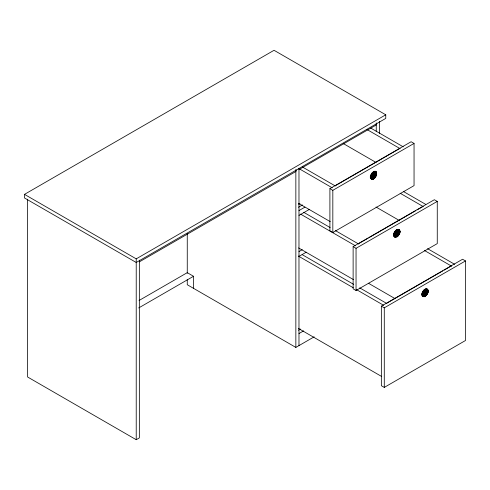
<?xml version="1.0" encoding="UTF-8"?>
<svg xmlns="http://www.w3.org/2000/svg" width="490" height="490" viewBox="0 0 490 490"><rect width="100%" height="100%" fill="white"/><g stroke="black" fill="none" stroke-linecap="round" stroke-linejoin="round"><path stroke-width="0.73" d="M376.21 175.696L375.107 177.484L376.565 174.446L375.26 177.521L372.731 179.218L374.532 178.286L375.26 177.343M398.327 235.463C393.899 239.794 401.727 233.271 399.877 230.778C399.785 230.845 400.03 232.934 399.43 233.675C399.454 234.6 396.33 237.491 397.176 236.474C390.83 238.165 398.064 225.633 399.779 231.978L399.895 231.427M426.704 295.035C422.031 299.145 430.061 292.806 428.107 290.313C428.413 290.956 427.531 294.711 426.496 294.919M375.15 175.702L375.267 175.408L374.538 176.669L375.463 174.74L374.709 176.737L373.257 177.797L372.137 177.692L371.622 176.957L373.074 176.59C372.406 175.102 375.487 172.884 375.267 175.322L375.597 173.736L374.538 172.694L375.407 173.313L375.15 174.391M397.954 234.404L396.967 235.568L395.767 235.794L396.477 235.776L397.096 235.035C401.953 230.857 393.556 232.199 397.096 235.035M373.545 178.875L373.962 178.495L372.97 179.187C365.062 179.058 376.994 164.903 376.663 174.593L376.565 172.572M373.288 178.783L372.247 179.26C370.177 179.346 369.821 174.569 371.708 175.298C372.008 173.056 376.345 170.428 376.559 173.999L376.675 173.448M372.663 178.844L371.622 179.064C368.56 176.486 374.097 168.738 376.663 172.792L376.467 173.27M372.124 178.679L371.451 177.723L371.708 175.298M396.508 236.762L396.19 237.166C389.813 237.528 397.004 225.075 399.877 230.778L399.687 231.249M395.877 236.823L395.461 237.24L394.15 236.48C392.907 233.675 395.21 229.681 398.266 229.351L399.577 230.11L399.43 230.68M394.928 236.278L394.358 236.603C393.115 233.791 395.418 229.798 398.474 229.473L398.474 230.129M396.294 234.569L395.124 234.992L394.775 234.385L394.842 233.748L396.294 233.889M398.486 233.301L398.817 232.86C399.503 229.002 397.212 237.656 398.48 233.387M399.687 232.805C400.367 232.07 398.866 228.248 399.013 230.294M423.421 290.546L424.107 291.17C422.754 292.444 421.853 296.622 424.732 296.303L424.42 296.707C418.043 297.062 425.228 284.61 428.107 290.313L427.917 292.34M424.107 296.364L423.691 296.775C419.881 295.305 423.182 288.941 426.496 288.892L427.807 289.651L427.917 290.791M423.568 296.199L423.066 296.585C420.769 294.067 423.568 289.284 426.704 289.014L426.704 289.67L427.654 290.215M423.997 295.335L425.198 295.103L426.184 293.945C422.674 296.615 426.098 288.922 426.71 292.842L427.047 291.256L426.392 290.337L426.851 290.833L426.6 291.911M374.973 174.226L374.948 172.823M398.192 232.205L398.168 230.802L398.627 231.292L398.37 232.376M426.416 291.746L426.551 290.552C424.377 290.031 422.307 293.62 423.844 295.237L424.812 294.527M375.799 172.315L375.757 171.42M427.243 289.835L427.2 288.941M376.21 172.694L376.253 171.88M371.824 175.102L371.622 175.769L373.074 175.91M374.734 174.152L374.709 172.909C372.657 172.964 370.587 176.78 372.792 177.839L374.464 176.712L374.244 177.221L372.547 177.815M376.455 174.477L376.363 175.61M398.321 231.011C396.153 230.49 394.083 234.079 395.62 235.696L396.588 234.986M423.268 292.622L423.072 293.29L424.518 293.43M425.198 296.377L424.181 296.738L426.079 295.525M375.267 174.642L375.463 173.552L375.303 174.961M398.486 232.628L398.627 231.292M426.71 292.163L427.047 291.256L426.71 290.631M397.684 234.692L396.245 235.751M425.908 294.233L424.475 295.286L425.32 294.57M395.038 233.081L395.357 232.425L394.548 231.96M425.982 294.19L426.71 292.928L425.504 294.692M398.523 232.94L398.75 232.089M426.747 292.481L427.109 291.789M428.003 291.513L428.119 290.968M374.17 176.927L373.545 177.552M397.39 234.906L396.759 235.531M425.614 294.447L424.989 295.072M371.414 174.024C372.271 172.584 374.078 170.679 375.879 171.684M397.751 236.266L399.099 234.588M373.876 177.049L373.031 177.772M374.06 177.178L374.734 176.425M397.39 232.285L396.759 230.943L395.767 231.819L396.82 232.787M426.704 289.67L425.406 290.013L423.997 291.36L425.051 292.328M396.82 235.059L396.012 235.819L395.038 235.378M425.051 294.6L424.242 295.36L423.268 294.913L424.634 294.361M394.548 237.074L395.344 236.658M373.601 177.08L372.137 177.692M374.63 178.005L373.754 178.856M427.654 293.216L427.121 294.006M24.5 194.365L274.039 50.292L385.759 114.795L385.759 118.409L136.22 262.481L24.5 197.978L24.5 194.365L136.22 258.861L385.759 114.795M298.98 169.583L376.247 124.975M139.35 261.874L295.966 171.457L295.966 170.079M298.612 204.293L299.935 203.534M329.905 188.638L411.122 141.739L414.05 143.423L414.05 185.618L332.826 232.523L329.905 230.839L329.905 188.638L332.826 190.328L414.05 143.423M335.773 185.483L399.84 148.482M298.49 207.239L302.453 204.949M139.025 300.517L187.26 272.661L193.525 276.28L193.525 288.334M298.98 210.571L304.927 207.141M138.682 307.947L193.525 276.28M298.98 215.398L309.545 209.297M298.98 251.566L302.281 249.655M298.98 256.386L306.244 252.191M353.125 246.623L434.342 199.718L437.264 201.402L437.264 243.604L356.046 290.503L353.125 288.818L353.125 246.623L356.046 248.308L437.264 201.402M358.331 243.842L368.241 238.122M369.558 237.356L415.796 210.657M417.113 209.898L422.398 206.847M397.653 234.594L397.121 234.9L397.121 232.603L397.653 232.297L397.653 234.594L396.398 233.871M298.49 330.211L300.474 329.072M298.98 333.549L303.604 330.879M187.26 279.38L187.26 284.721L295.85 347.41L314.17 336.832M27.63 199.222L27.63 377.012L136.22 439.708L139.35 437.901L139.35 260.104M381.355 306.146L462.578 259.241L465.5 260.925L465.5 340.495L384.283 387.4L381.355 385.716L381.355 306.146L384.283 307.83L465.5 260.925M387.229 302.985L442.709 270.946M444.026 270.18L451.29 265.984M370.832 178.63L371.708 178.293M422.276 296.15L423.158 295.813M373.368 177.006L371.824 177.398M395.314 235.414L396.404 234.82M396.967 236.835L394.842 237.044M370.52 177.937L371.451 177.723M393.733 235.917L394.671 235.702M421.964 295.458L422.901 295.243M424.518 294.11L423.072 294.478M370.409 177.061L371.365 176.994M393.629 235.047L394.579 234.98M421.859 294.582L422.809 294.514M373.037 176.271L371.555 176.4M396.251 234.251L394.775 234.385M424.481 293.792L422.999 293.92M371.977 179.291L372.97 179.187M394.046 236.609L394.15 236.48M370.52 176.063L371.451 176.167M393.733 234.049L394.671 234.147M421.964 293.584L422.901 293.688M394.046 232.995L394.928 233.277M422.276 292.53L423.158 292.812M372.094 175.23L373.184 175.53M395.314 233.209L396.404 233.51M423.544 292.744L424.634 293.051M370.832 175.016L371.144 175.144M370.82 128.111L403.239 146.829M367.022 129.538L400.11 148.635M343.527 143.692L375.995 162.435M375.046 171.371L375.26 172.149M376.363 172.131L376.455 172.676M374.323 171.445L374.63 172.211M373.545 171.776L373.962 172.498M372.761 172.345L373.288 172.988M372.039 173.111L372.663 173.65M403.301 191.437L425.798 204.428M371.328 173.975L373.368 175.15M375.879 176.608L375.26 177.521M400.165 193.25L423.329 206.621M376.02 207.031L399.215 220.414M302.299 166.918L335.38 186.016M299.163 168.725L332.251 187.823M397.543 229.424L397.849 230.19M396.759 229.755L397.176 230.478M395.981 230.325L396.508 230.968M427.562 248.669L454.689 264.331M395.252 231.09L395.877 231.629M395.62 232.572L396.588 233.136M424.432 250.476L451.56 266.144M298.502 203.307L330.266 221.645M303.684 212.293L330.15 227.568M335.442 230.625L358.6 243.996M300.548 214.099L355.471 245.809M427.329 289.204L427.703 289.4M425.767 288.965L426.079 289.731M428.107 290.313L427.599 289.529M424.989 289.296L425.406 290.013M424.211 289.866L424.732 290.509M422.772 291.495L424.812 292.671M368.474 283.275L394.977 298.569M298.563 247.916L353.486 279.625M302.14 254.622L353.749 284.421M359.703 287.857L386.837 303.518M298.343 256.05L353.266 287.753M356.573 289.664L383.701 305.331M298.343 328.386L381.716 376.522M372.547 173.84L373.601 174.808M373.031 173.338L373.876 174.52M396.245 231.317L397.096 232.499M424.475 290.852L425.32 292.04M397.274 230.723L397.684 232.162M397.751 230.674L397.954 232.131M425.614 291.826L424.989 290.478L425.504 290.258L425.908 291.703M374.17 174.305L373.545 172.958L374.06 172.743L374.464 174.183M426.153 290.429L426.184 291.673M384.283 307.83L384.283 387.4M379.376 121.398L379.376 133.605M376.247 122.904L376.247 131.596M356.046 248.308L356.046 290.503M332.826 190.328L332.826 232.523M298.98 168.205L298.98 345.603M295.85 169.62L295.85 347.41M187.26 233.595L187.26 273.273M136.22 258.861L136.22 439.708M426.588 290.405A2.952 1.703 -60 0 1 426.87 291.446M426.796 292.114A2.952 1.703 -60 0 1 426.588 292.818M425.822 294.141A2.952 1.703 -60 0 1 424.781 295.066M375.144 172.884A2.952 1.703 -60 0 1 375.42 173.932M375.352 174.593A2.952 1.703 -60 0 1 375.144 175.298M374.378 176.621A2.952 1.703 -60 0 1 373.876 177.153M373.331 177.545A2.952 1.703 -60 0 1 372.792 177.778M371.855 177.692A2.952 1.703 -60 0 1 371.524 177.386M398.027 230.557A2.952 1.703 -60 0 1 398.566 231.329M398.027 233.969A2.952 1.703 -60 0 1 397.598 234.6M397.09 235.133A2.952 1.703 -60 0 1 395.075 235.672M426.906 292.261L426.6 293.222L426.906 292.261M374.434 174.318L373.901 174.624L373.901 176.921L374.434 176.608L374.434 174.318M425.884 291.832L425.351 292.144L425.351 294.435L425.884 294.129L425.884 291.832M425.945 295.035A2.952 1.703 -60 0 0 426.882 290.46A2.952 1.703 -60 0 0 423.391 293.553A2.952 1.703 -60 0 0 425.945 295.035M374.501 177.515A2.952 1.703 -60 0 0 375.438 172.939A2.952 1.703 -60 0 0 371.941 176.039A2.952 1.703 -60 0 0 374.501 177.515M397.721 235.494A2.952 1.703 -60 0 0 398.652 230.919A2.952 1.703 -60 0 0 395.161 234.018A2.952 1.703 -60 0 0 397.721 235.494"/></g></svg>
